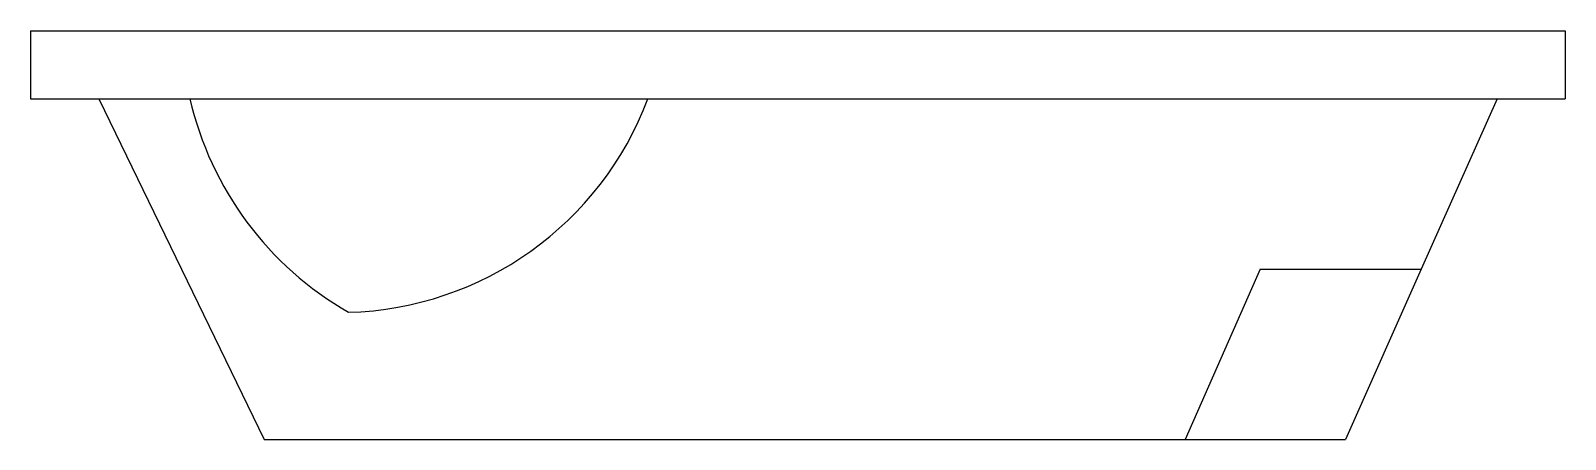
# Model space of a CAD drawing. Header units: millimetres. Extents: x 673.78 to 675.58, y 763.3 to 763.78.
import ezdxf

# ---------------------------------------------------------------- set-up
doc = ezdxf.new("R2010")
doc.units = ezdxf.units.MM
doc.layers.add('Acqualife', color=3, linetype='Continuous')

msp = doc.modelspace()

# ---------------------------------------------------------------- linework, layer by layer
at = {"layer": 'Acqualife'}
for p, q in [((673.7818, 763.7786), (673.7818, 763.6987)), ((673.7818, 763.7786), (675.5818, 763.7786)), ((675.5818, 763.7786), (675.5818, 763.6986)), ((673.7818, 763.6986), (675.5818, 763.6986))]:
    msp.add_line(p, q, dxfattribs=at)
at = {"layer": 'Acqualife', "color": 2}
for p, q in [((673.8618, 763.6986), (674.0555, 763.2986)), ((675.5018, 763.6986), (675.4129, 763.4986)), ((675.2239, 763.4986), (675.1359, 763.2986)), ((675.2239, 763.4986), (675.4129, 763.4986)), ((675.4129, 763.4986), (675.3239, 763.2986)), ((674.0555, 763.2986), (675.1359, 763.2986)), ((675.1359, 763.2986), (675.3239, 763.2986))]:
    msp.add_line(p, q, dxfattribs=at)
for centre, radius, start, end in [((674.3491, 763.7866), 0.3906, 193.0054, 240.1295), ((674.1438, 763.8342), 0.3865, 271.5964, 339.4741)]:
    msp.add_arc(centre, radius, start, end, dxfattribs=at)

doc.saveas('drawing.dxf')
